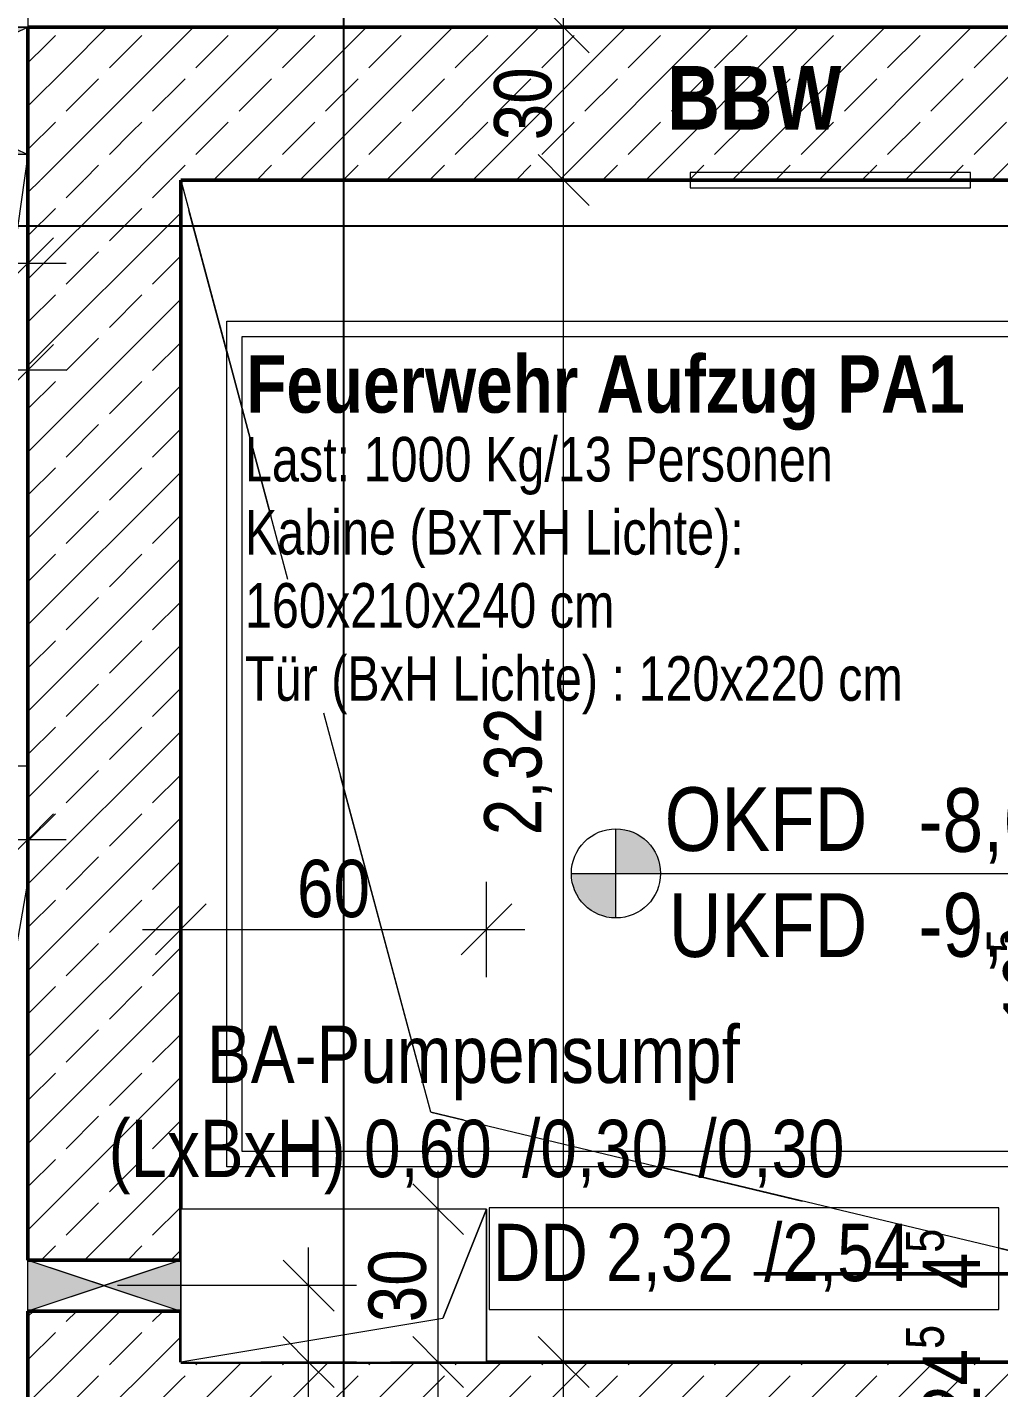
# Model space of a CAD drawing. Header units: centimetres. Extents: x 52.8 to 69.4, y 16.8 to 58.2.
# Drawn here: x 56.93 to 60.74, y 31.4 to 36.74 of the extents above; entities that cross this region are included whole.
import ezdxf
from ezdxf.xclip import XClip

# ---------------------------------------------------------------- set-up
doc = ezdxf.new("R2010")
doc.units = ezdxf.units.CM
doc.header["$MEASUREMENT"] = 0
doc.header["$XCLIPFRAME"] = 0
doc.set_wipeout_variables(frame=1)
for name, pattern in [('Achse', [50, 25, -12.5, 0, -12.5]), ('ML1_Strichlinie Eng Konstruktion', [0.225, 0.075, -0.15]), ('Strichlinie', [0.4, 0.3, -0.1]), ('Strichlinie kurz', [0.15, 0.075, -0.075]), ('Strichlinie_ eng', [0.23, 0.15, -0.08]), ('Strichpunktlinie', [0.670278, 0.352778, -0.176389, 0, -0.141111]), ('Wipeout_Contour', [100, 0, -100])]:
    doc.linetypes.add(name, pattern=pattern)
for name, color, linetype in [('-2._Grundriss 2.UG_7_Achsen 50.gfb', 7, 'Continuous'), ('-2._Grundriss 2.UG_7_Bemaßung 100.gfb', 7, 'Continuous'), ('-2._Grundriss 2.UG_7_Bemaßung 50 Höhen', 7, 'Continuous'), ('-2._Grundriss 2.UG_7_Bemaßung 50.gfb', 7, 'Continuous'), ('-2._Grundriss 2.UG_7_Decken.gfb', 7, 'Continuous'), ('-2._Grundriss 2.UG_7_Fassade.gfb', 7, 'Continuous'), ('-2._Grundriss 2.UG_7_Neubau_Decken.gfb', 7, 'Continuous'), ('-2._Grundriss 2.UG_7_Neubau_Wände massiv.gfb', 7, 'Continuous'), ('-2._Grundriss 2.UG_7_Raumstempel_TF.gfb', 7, 'Continuous'), ('-2._Grundriss 2.UG_7_Schnittlinien_Details.gfb', 7, 'Continuous'), ('-2._Grundriss 2.UG_7_Stahlbau.gfb', 7, 'Continuous'), ('-2._Grundriss 2.UG_7_Text 1_50.gfb', 7, 'Continuous'), ('-2._Grundriss 2.UG_7_Treppen_ Rampen.gfb', 7, 'Continuous')]:
    doc.layers.add(name, color=color, linetype=linetype)
doc.styles.add('ERSTELLTER_STIL_2', font='ARIALNB.TTF')
doc.styles.add('ERSTELLTER_STIL_3', font='')
doc.styles.get('ERSTELLTER_STIL_3').set_extended_font_data('Arial Narrow')
pattern_1 = [(45, (42.56998, 4.75838), (-0.1697056, 0.1697056), []), (45, (42.48513, 4.84323), (-0.1697056, 0.1697056), [0.18, -0.06])]

# ---------------------------------------------------------------- blocks, each defined once
blk = doc.blocks.new('Zeichnung_8_7', base_point=(42.57, 4.7584))
at = {"layer": '-2._Grundriss 2.UG_7_Decken.gfb', "color": 7, "linetype": 'Strichlinie', "lineweight": 13, "ltscale": 10, "flags": 128}
blk.add_lwpolyline([(54.53, 36.7384), (69.07, 36.7384), (69.4002, 36.7384)], dxfattribs=at)
at = {"layer": '-2._Grundriss 2.UG_7_Fassade.gfb', "color": 7, "linetype": 'Continuous', "lineweight": 13, "ltscale": 10}
for p, q in [((56.93, 36.9184), (56.93, 36.7384)), ((56.93, 36.9184), (56.93, 36.7384)), ((56.93, 36.7384), (55.83, 36.7384))]:
    blk.add_line(p, q, dxfattribs=at)
at = {"layer": '-2._Grundriss 2.UG_7_Fassade.gfb', "color": 7, "linetype": 'Continuous', "lineweight": 13, "ltscale": 10, "flags": 128}
blk.add_lwpolyline([(56.93, 36.7384), (63.6097, 36.7384)], dxfattribs=at)
at = {"layer": '-2._Grundriss 2.UG_7_Stahlbau.gfb', "color": 153, "linetype": 'Continuous', "lineweight": 13, "ltscale": 10, "true_color": 0x6a8fe6}
for p, q in [((59.53, 36.1084), (60.08, 36.1084)), ((59.53, 36.1084), (60.08, 36.1084)), ((60.08, 36.1084), (60.63, 36.1084)), ((60.08, 36.1084), (60.63, 36.1084))]:
    blk.add_line(p, q, dxfattribs=at)
at = {"color": 254, "linetype": 'Wipeout_Contour', "lineweight": 0, "ltscale": 275.658623}
blk.add_wipeout([(57.7106, 35.5843), (57.7106, 32.2643), (62.2306, 32.2643), (62.2306, 35.5843)], dxfattribs=at).dxf.layer = '-2._Grundriss 2.UG_7_Treppen_ Rampen.gfb'
at = {"color": 254, "linetype": 'Wipeout_Contour', "lineweight": 0, "ltscale": 270.904542}
blk.add_wipeout([(60.7406, 32.1043), (58.7406, 32.1043), (58.7406, 31.7043), (60.7406, 31.7043)], dxfattribs=at).dxf.layer = '-2._Grundriss 2.UG_7_Treppen_ Rampen.gfb'
at = {"layer": '-2._Grundriss 2.UG_7_Bemaßung 50 Höhen', "linetype": 'Continuous', "lineweight": 0, "true_color": 0x000000}
for points in [[(59.2381, 33.4166), (59.4131, 33.4166), (59.3998, 33.4836), (59.3618, 33.5404), (59.3051, 33.5783), (59.2381, 33.5916)], [(59.2381, 33.4166), (59.0631, 33.4166), (59.0764, 33.3497), (59.1144, 33.2929), (59.1711, 33.2549), (59.2381, 33.2416)]]:
    blk.add_hatch(color=18, dxfattribs=at).paths.add_polyline_path(points)
at = {"layer": '-2._Grundriss 2.UG_7_Bemaßung 50 Höhen', "color": 7, "linetype": 'Continuous', "lineweight": 13, "ltscale": 10}
for p, q in [((59.2381, 33.2416), (59.2381, 33.5916)), ((59.0631, 33.4166), (59.4131, 33.4166)), ((59.2381, 33.4166), (59.3201, 33.4166)), ((59.3201, 33.4166), (61.1813, 33.4166))]:
    blk.add_line(p, q, dxfattribs=at)
blk.add_circle((59.2381, 33.4166), 0.175, dxfattribs=at)
at = {"layer": '-2._Grundriss 2.UG_7_Bemaßung 50.gfb', "color": 7, "linetype": 'Continuous', "lineweight": 13, "ltscale": 10}
for p, q in [((58.73, 33.009), (58.73, 33.384)), ((58.63, 33.0965), (58.83, 33.2965)), ((58.73, 33.1965), (58.88, 33.1965))]:
    blk.add_line(p, q, dxfattribs=at)
at = {"layer": '-2._Grundriss 2.UG_7_Decken.gfb', "color": 7, "linetype": 'Strichlinie', "lineweight": 13, "ltscale": 10, "flags": 128}
blk.add_lwpolyline([(54.53, 24.5184), (58.51, 24.5184), (58.51, 31.4984), (56.93, 31.4984), (56.93, 36.2384), (56.93, 36.7384), (54.53, 36.7384)], dxfattribs=at)
at = {"layer": '-2._Grundriss 2.UG_7_Decken.gfb', "color": 7, "linetype": 'Strichlinie_ eng', "lineweight": 13, "ltscale": 10, "flags": 128}
for points in [[(57.53, 36.1384), (57.53, 32.0984), (58.73, 32.0984), (58.73, 31.4984), (58.51, 31.4984), (58.51, 26.0584), (60.13, 26.0584), (60.13, 26.4584), (62.61, 26.4584), (62.61, 36.1384)], [(57.53, 31.4984), (58.73, 31.4984), (58.73, 32.0984), (57.53, 32.0984)]]:
    blk.add_lwpolyline(points, close=True, dxfattribs=at)
at = {"layer": '-2._Grundriss 2.UG_7_Schnittlinien_Details.gfb', "color": 7, "linetype": 'Strichpunktlinie', "lineweight": 50, "ltscale": 10}
blk.add_line((59.7793, 31.8446), (61.2793, 31.8446), dxfattribs=at)
at = {"layer": '-2._Grundriss 2.UG_7_Treppen_ Rampen.gfb', "color": 251, "linetype": 'Continuous', "lineweight": 18, "ltscale": 10, "true_color": 0x5f5f5f}
for p, q in [((57.7706, 32.3243), (57.7706, 35.5243)), ((57.7706, 35.5243), (62.1706, 35.5243)), ((62.1706, 32.3243), (57.7706, 32.3243))]:
    blk.add_line(p, q, dxfattribs=at)
at = {"layer": '-2._Grundriss 2.UG_7_Treppen_ Rampen.gfb', "color": 7, "linetype": 'Continuous', "lineweight": 13, "ltscale": 10, "flags": 128}
for points in [[(57.7106, 35.5843), (62.2306, 35.5843), (62.2306, 32.2643), (57.7106, 32.2643)], [(60.7406, 32.1043), (58.7406, 32.1043), (58.7406, 31.7043), (60.7406, 31.7043)]]:
    blk.add_lwpolyline(points, close=True, dxfattribs=at)
at = {"layer": '-2._Grundriss 2.UG_7_Bemaßung 100.gfb', "color": 7, "linetype": 'Continuous', "lineweight": 13, "insert": (57.7816, 35.13), "char_height": 0.175, "attachment_point": 1, "line_spacing_factor": 0.983492, "style": 'ERSTELLTER_STIL_3'}
blk.add_mtext('\\A1;{\\W0.95;Last: 1000 Kg/13 Personen\\PKabine (BxTxH Lichte): \\P160x210x240 cm\\PTür (BxH Lichte) : 120x220 cm}', dxfattribs=at)
at = {"layer": '-2._Grundriss 2.UG_7_Bemaßung 50 Höhen', "color": 7, "linetype": 'Continuous', "lineweight": 13, "char_height": 0.25, "style": 'ERSTELLTER_STIL_3'}
for s, insert, attachment_point in [('\\A1;\\pt0,2;OKFD', (60.2248, 33.7546), 3), ('\\A1;\\pt0,2;-8,60{\\H0.66x;\\S^  ;\\S^  ;\\S^  ;\\S^  ;\\S^  ;\\S^  ;\\S^  ;}', (60.4248, 33.7513), 1), ('\\A1;\\pt0,2;UKFD', (60.2248, 33.3384), 3), ('\\A1;\\pt0,2;-9,40{\\H0.66x;\\S^  ;\\S^  ;\\S^  ;\\S^  ;\\S^  ;\\S^  ;\\S^  ;}', (60.4248, 33.3395), 1)]:
    blk.add_mtext(s, dxfattribs=dict(at, insert=insert, attachment_point=attachment_point))
at = {"layer": '-2._Grundriss 2.UG_7_Bemaßung 50.gfb', "color": 7, "linetype": 'Continuous', "lineweight": 13, "insert": (58.9876, 33.5664), "char_height": 0.225, "width": 0.504002, "attachment_point": 7, "rotation": 90, "style": 'ERSTELLTER_STIL_3'}
blk.add_mtext('\\A1;2,32', dxfattribs=at)
at = {"layer": '-2._Grundriss 2.UG_7_Bemaßung 50.gfb', "color": 7, "linetype": 'Continuous', "lineweight": 13, "insert": (57.986, 33.2415), "char_height": 0.225, "width": 0.288002, "attachment_point": 7, "style": 'ERSTELLTER_STIL_3'}
blk.add_mtext('\\A1;60', dxfattribs=at)
at = {"layer": '-2._Grundriss 2.UG_7_Bemaßung 50.gfb', "color": 7, "linetype": 'Continuous', "lineweight": 13, "char_height": 0.225, "attachment_point": 7, "rotation": 90, "style": 'ERSTELLTER_STIL_3'}
for s, insert in [('\\A1;10{\\H0.66x;\\S5^  ;}', (61.0494, 32.8184)), ('\\A1;4{\\H0.66x;\\S5^  ;}', (60.7331, 31.7839))]:
    blk.add_mtext(s, dxfattribs=dict(at, insert=insert))
at = {"layer": '-2._Grundriss 2.UG_7_Decken.gfb', "color": 7, "linetype": 'Continuous', "lineweight": 13, "insert": (59.6215, 31.7502), "char_height": 0.225, "attachment_point": 8, "style": 'ERSTELLTER_STIL_3'}
blk.add_mtext('\\A1;\\pt0;DD 2,32{\\H0.66x;\\S^  ;} /2,54{\\H0.66x;\\S^  ;\\S^  ;}', dxfattribs=at)
at = {"layer": '-2._Grundriss 2.UG_7_Raumstempel_TF.gfb', "color": 7, "linetype": 'Continuous', "lineweight": 13, "insert": (57.7868, 35.1558), "char_height": 0.225, "attachment_point": 7, "style": 'ERSTELLTER_STIL_2'}
blk.add_mtext('\\A1;Feuerwehr Aufzug PA1', dxfattribs=at)
at = {"color": 254, "linetype": 'Wipeout_Contour', "lineweight": 0, "ltscale": 203.799274}
blk.add_wipeout([(57.53, 36.7384), (56.93, 36.7384), (57.53, 36.1384)], dxfattribs=at).dxf.layer = '-2._Grundriss 2.UG_7_Neubau_Wände massiv.gfb'
at = {"color": 254, "linetype": 'Wipeout_Contour', "lineweight": 0, "ltscale": 195.181079}
blk.add_wipeout([(57.53, 31.4984), (56.93, 31.0984), (57.53, 31.0984)], dxfattribs=at).dxf.layer = '-2._Grundriss 2.UG_7_Neubau_Wände massiv.gfb'
at = {"layer": '-2._Grundriss 2.UG_7_Neubau_Wände massiv.gfb', "linetype": 'Continuous', "lineweight": 0, "true_color": 0x000000}
h = blk.add_hatch(dxfattribs=at)
h.set_pattern_fill('BETON__STAHLBETON_0007', color=18, style=0, pattern_type=2)
h.set_pattern_definition(pattern_1)
h.paths.add_polyline_path([(57.53, 36.7384), (56.93, 36.7384), (57.53, 36.1384)])
h = blk.add_hatch(dxfattribs=at)
h.set_pattern_fill('BETON__STAHLBETON_0007', color=18, style=0, pattern_type=2)
h.set_pattern_definition(pattern_1)
h.paths.add_polyline_path([(57.53, 31.4984), (56.93, 31.0984), (57.53, 31.0984)])
at = {"color": 254, "linetype": 'Wipeout_Contour', "lineweight": 0, "ltscale": 203.277364}
blk.add_wipeout([(57.53, 36.1384), (56.93, 36.7384), (56.93, 36.1384)], dxfattribs=at).dxf.layer = '-2._Grundriss 2.UG_7_Neubau_Wände massiv.gfb'
at = {"color": 254, "linetype": 'Wipeout_Contour', "lineweight": 0, "ltscale": 261.498376}
blk.add_wipeout([(56.93, 31.4984), (57.53, 31.4984), (57.53, 31.6984), (56.93, 31.6984)], dxfattribs=at).dxf.layer = '-2._Grundriss 2.UG_7_Neubau_Wände massiv.gfb'
at = {"layer": '-2._Grundriss 2.UG_7_Neubau_Wände massiv.gfb', "linetype": 'Continuous', "lineweight": 0, "true_color": 0x000000}
h = blk.add_hatch(dxfattribs=at)
h.set_pattern_fill('BETON__STAHLBETON_0007', color=18, style=0, pattern_type=2)
h.set_pattern_definition(pattern_1)
h.paths.add_polyline_path([(57.53, 36.1384), (56.93, 36.7384), (56.93, 36.1384)])
h = blk.add_hatch(dxfattribs=at)
h.set_pattern_fill('BETON__STAHLBETON_0007', color=18, style=0, pattern_type=2)
h.set_pattern_definition(pattern_1)
h.paths.add_polyline_path([(56.93, 31.4984), (57.53, 31.4984), (57.53, 31.6984), (56.93, 31.6984)])
at = {"layer": '-2._Grundriss 2.UG_7_Neubau_Wände massiv.gfb', "color": 7, "linetype": 'Continuous', "lineweight": 50, "ltscale": 10, "flags": 128}
blk.add_lwpolyline([(56.93, 36.7384), (57.53, 36.7384)], dxfattribs=at)
at = {"color": 254, "linetype": 'Wipeout_Contour', "lineweight": 0, "ltscale": 266.384803}
blk.add_wipeout([(56.93, 31.8984), (57.53, 31.8984), (57.53, 36.1384), (56.93, 36.1384)], dxfattribs=at).dxf.layer = '-2._Grundriss 2.UG_7_Neubau_Wände massiv.gfb'
at = {"color": 254, "linetype": 'Wipeout_Contour', "lineweight": 0, "ltscale": 196.07598}
blk.add_wipeout([(57.23, 31.7984), (56.93, 31.6984), (57.53, 31.6984)], dxfattribs=at).dxf.layer = '-2._Grundriss 2.UG_7_Neubau_Wände massiv.gfb'
at = {"color": 254, "linetype": 'Wipeout_Contour', "lineweight": 0, "ltscale": 196.203816}
blk.add_wipeout([(56.93, 31.4984), (56.93, 31.0984), (57.53, 31.4984)], dxfattribs=at).dxf.layer = '-2._Grundriss 2.UG_7_Neubau_Wände massiv.gfb'
at = {"layer": '-2._Grundriss 2.UG_7_Neubau_Wände massiv.gfb', "linetype": 'Continuous', "lineweight": 0, "true_color": 0x000000}
h = blk.add_hatch(dxfattribs=at)
h.set_pattern_fill('BETON__STAHLBETON_0007', color=18, style=0, pattern_type=2)
h.set_pattern_definition(pattern_1)
h.paths.add_polyline_path([(56.93, 31.8984), (57.53, 31.8984), (57.53, 36.1384), (56.93, 36.1384)])
h = blk.add_hatch(dxfattribs=at)
h.set_pattern_fill('BETON__STAHLBETON_0007', color=18, style=0, pattern_type=2)
h.set_pattern_definition(pattern_1)
h.paths.add_polyline_path([(56.93, 31.4984), (56.93, 31.0984), (57.53, 31.4984)])
at = {"layer": '-2._Grundriss 2.UG_7_Achsen 50.gfb', "color": 7, "linetype": 'Achse', "lineweight": 25, "ltscale": 10}
blk.add_line((54.53, 35.9584), (69.4002, 35.9584), dxfattribs=at)
at = {"layer": '-2._Grundriss 2.UG_7_Bemaßung 50.gfb', "color": 7, "linetype": 'Continuous', "lineweight": 13, "ltscale": 10}
for p, q in [((56.93, 35.6245), (56.93, 35.9995)), ((56.83, 35.712), (57.03, 35.912)), ((56.02, 35.812), (56.93, 35.812)), ((56.93, 35.812), (57.08, 35.812)), ((56.93, 35.2053), (56.93, 35.5803)), ((56.83, 35.2928), (57.03, 35.4928)), ((55.83, 35.3928), (56.93, 35.3928)), ((56.93, 35.3928), (57.08, 35.3928)), ((56.93, 33.3625), (56.93, 33.7375)), ((56.83, 33.45), (57.03, 33.65)), ((56.33, 33.55), (56.93, 33.55)), ((56.93, 33.55), (57.08, 33.55)), ((57.53, 33.009), (57.53, 33.384)), ((57.63, 33.2965), (57.43, 33.0965)), ((57.38, 33.1965), (57.53, 33.1965)), ((57.53, 33.1965), (58.73, 33.1965))]:
    blk.add_line(p, q, dxfattribs=at)
at = {"layer": '-2._Grundriss 2.UG_7_Neubau_Decken.gfb', "color": 7, "linetype": 'ML1_Strichlinie Eng Konstruktion', "lineweight": 13, "ltscale": 10}
blk.add_line((56.93, 33.3884), (56.7658, 32.4525), dxfattribs=at)
at = {"layer": '-2._Grundriss 2.UG_7_Neubau_Decken.gfb', "color": 7, "linetype": 'ML1_Strichlinie Eng Konstruktion', "lineweight": 13, "ltscale": 10, "flags": 128}
blk.add_lwpolyline([(56.93, 32.2884), (56.93, 33.3884), (56.33, 33.3884), (56.33, 32.2884)], close=True, dxfattribs=at)
at = {"layer": '-2._Grundriss 2.UG_7_Neubau_Wände massiv.gfb', "color": 7, "linetype": 'Continuous', "lineweight": 50, "ltscale": 10}
blk.add_line((57.53, 31.6984), (56.93, 31.6984), dxfattribs=at)
at = {"layer": '-2._Grundriss 2.UG_7_Neubau_Wände massiv.gfb', "color": 7, "linetype": 'Continuous', "lineweight": 50, "ltscale": 10, "flags": 128}
for points in [[(56.93, 31.6984), (56.93, 31.0984)], [(57.53, 31.4984), (57.53, 31.6984)]]:
    blk.add_lwpolyline(points, dxfattribs=at)
at = {"layer": '-2._Grundriss 2.UG_7_Decken.gfb', "color": 7, "linetype": 'Continuous', "lineweight": 13, "insert": (58.6787, 32.1564), "char_height": 0.225, "attachment_point": 8, "line_spacing_factor": 0.986405, "style": 'ERSTELLTER_STIL_3'}
blk.add_mtext('\\A1;\\pt0;BA-Pumpensumpf\\P (LxBxH) 0,60{\\H0.66x;\\S^  ;} /0,30{\\H0.66x;\\S^  ;} /0,30{\\H0.66x;\\S^  ;}', dxfattribs=at)
at = {"color": 254, "linetype": 'Wipeout_Contour', "lineweight": 0, "ltscale": 196.755966}
blk.add_wipeout([(57.23, 31.7984), (57.53, 31.8984), (56.93, 31.8984)], dxfattribs=at).dxf.layer = '-2._Grundriss 2.UG_7_Neubau_Wände massiv.gfb'
at = {"color": 254, "linetype": 'Wipeout_Contour', "lineweight": 0, "ltscale": 270.954694}
blk.add_wipeout([(57.53, 31.0984), (62.61, 31.0984), (62.61, 31.4984), (57.53, 31.4984)], dxfattribs=at).dxf.layer = '-2._Grundriss 2.UG_7_Neubau_Wände massiv.gfb'
at = {"layer": '-2._Grundriss 2.UG_7_Neubau_Wände massiv.gfb', "linetype": 'Continuous', "lineweight": 13}
for points in [[(57.23, 31.7984), (56.93, 31.8984), (56.93, 31.6984)], [(57.23, 31.7984), (57.53, 31.6984), (57.53, 31.8984)]]:
    blk.add_hatch(color=8, dxfattribs=at).paths.add_polyline_path(points)
at = {"layer": '-2._Grundriss 2.UG_7_Neubau_Wände massiv.gfb', "linetype": 'Continuous', "lineweight": 0, "true_color": 0x000000}
h = blk.add_hatch(dxfattribs=at)
h.set_pattern_fill('BETON__STAHLBETON_0007', color=18, style=0, pattern_type=2)
h.set_pattern_definition(pattern_1)
h.paths.add_polyline_path([(57.53, 31.0984), (62.61, 31.0984), (62.61, 31.4984), (57.53, 31.4984)])
at = {"layer": '-2._Grundriss 2.UG_7_Bemaßung 50.gfb', "color": 7, "linetype": 'Continuous', "lineweight": 13, "ltscale": 10}
for p, q in [((58.9326, 31.5984), (59.1326, 31.3984)), ((59.2201, 31.4984), (58.8451, 31.4984)), ((59.0326, 31.0984), (59.0326, 31.4984))]:
    blk.add_line(p, q, dxfattribs=at)
at = {"layer": '-2._Grundriss 2.UG_7_Neubau_Wände massiv.gfb', "color": 7, "linetype": 'Continuous', "lineweight": 13, "ltscale": 10}
for p, q in [((57.53, 31.8984), (56.93, 31.6984)), ((56.93, 31.8984), (57.53, 31.6984)), ((56.93, 31.6984), (56.93, 31.8984)), ((57.53, 31.6984), (57.53, 31.8984))]:
    blk.add_line(p, q, dxfattribs=at)
at = {"layer": '-2._Grundriss 2.UG_7_Neubau_Wände massiv.gfb', "color": 7, "linetype": 'Continuous', "lineweight": 50, "ltscale": 10}
blk.add_line((57.53, 31.8984), (56.93, 31.8984), dxfattribs=at)
at = {"layer": '-2._Grundriss 2.UG_7_Neubau_Wände massiv.gfb', "color": 7, "linetype": 'Continuous', "lineweight": 50, "ltscale": 10, "flags": 128}
for points in [[(56.93, 36.2384), (56.93, 31.8984)], [(57.53, 31.8984), (57.53, 36.1384)], [(62.61, 31.4984), (57.53, 31.4984)]]:
    blk.add_lwpolyline(points, dxfattribs=at)
at = {"layer": '-2._Grundriss 2.UG_7_Bemaßung 50.gfb', "color": 7, "linetype": 'Continuous', "lineweight": 13, "insert": (60.7331, 31.2629), "char_height": 0.225, "attachment_point": 7, "rotation": 90, "style": 'ERSTELLTER_STIL_3'}
blk.add_mtext('\\A1;24{\\H0.66x;\\S5^  ;}', dxfattribs=at)
at = {"color": 254, "linetype": 'Wipeout_Contour', "lineweight": 0, "ltscale": 265.230918}
blk.add_wipeout([(58.5586, 31.6698), (58.73, 32.0984), (57.53, 32.0984), (57.53, 31.4984)], dxfattribs=at).dxf.layer = '-2._Grundriss 2.UG_7_Neubau_Decken.gfb'
at = {"color": 254, "linetype": 'Wipeout_Contour', "lineweight": 0, "ltscale": 201.977}
blk.add_wipeout([(56.38, 36.4884), (56.93, 36.2384), (56.93, 36.7384)], dxfattribs=at).dxf.layer = '-2._Grundriss 2.UG_7_Neubau_Wände massiv.gfb'
at = {"color": 254, "linetype": 'Wipeout_Contour', "lineweight": 0, "ltscale": 565.688542}
blk.add_wipeout([(57.53, 36.7384), (57.53, 36.1384), (61.17, 36.1384), (61.17, 36.3184), (62.41, 36.3184), (62.41, 36.1384), (62.61, 36.1384), (62.61, 36.7384)], dxfattribs=at).dxf.layer = '-2._Grundriss 2.UG_7_Neubau_Wände massiv.gfb'
at = {"layer": '-2._Grundriss 2.UG_7_Neubau_Wände massiv.gfb', "linetype": 'Continuous', "lineweight": 13}
for points in [[(56.38, 36.4884), (56.93, 36.7384), (55.83, 36.7384)], [(56.38, 36.4884), (55.83, 36.2384), (56.93, 36.2384)]]:
    blk.add_hatch(color=8, dxfattribs=at).paths.add_polyline_path(points)
at = {"layer": '-2._Grundriss 2.UG_7_Neubau_Wände massiv.gfb', "linetype": 'Continuous', "lineweight": 0, "true_color": 0x000000}
h = blk.add_hatch(dxfattribs=at)
h.set_pattern_fill('BETON__STAHLBETON_0007', color=18, style=0, pattern_type=2)
h.set_pattern_definition(pattern_1)
h.paths.add_polyline_path([(57.53, 36.7384), (57.53, 36.1384), (61.17, 36.1384), (61.17, 36.3184), (62.41, 36.3184), (62.41, 36.1384), (62.61, 36.1384), (62.61, 36.7384)])
at = {"layer": '-2._Grundriss 2.UG_7_Bemaßung 50.gfb', "color": 7, "linetype": 'Continuous', "lineweight": 13, "ltscale": 10}
for p, q in [((59.0326, 36.7384), (59.0326, 36.8884)), ((59.1326, 36.6384), (58.9326, 36.8384)), ((59.2201, 36.7384), (58.8451, 36.7384)), ((59.0326, 36.1384), (59.0326, 36.7384)), ((58.9326, 36.2384), (59.1326, 36.0384)), ((59.2201, 36.1384), (58.8451, 36.1384)), ((59.0326, 31.4984), (59.0326, 36.1384))]:
    blk.add_line(p, q, dxfattribs=at)
at = {"layer": '-2._Grundriss 2.UG_7_Neubau_Decken.gfb', "color": 7, "linetype": 'Strichlinie kurz', "lineweight": 13, "ltscale": 10}
blk.add_line((56.93, 36.2384), (56.6314, 34.1369), dxfattribs=at)
at = {"layer": '-2._Grundriss 2.UG_7_Neubau_Decken.gfb', "color": 7, "linetype": 'Strichlinie kurz', "lineweight": 13, "ltscale": 10, "flags": 128}
blk.add_lwpolyline([(56.93, 33.8384), (56.93, 36.2384), (56.02, 36.2384), (56.02, 33.8384)], close=True, dxfattribs=at)
at = {"layer": '-2._Grundriss 2.UG_7_Neubau_Decken.gfb', "color": 7, "linetype": 'Continuous', "lineweight": 13, "ltscale": 10, "flags": 128}
blk.add_lwpolyline([(58.5586, 31.6698), (58.73, 32.0984), (57.53, 32.0984), (57.53, 31.4984)], close=True, dxfattribs=at)
at = {"layer": '-2._Grundriss 2.UG_7_Neubau_Wände massiv.gfb', "color": 7, "linetype": 'Continuous', "lineweight": 13, "ltscale": 10}
for p, q in [((55.83, 36.7384), (56.93, 36.2384)), ((55.83, 36.2384), (56.93, 36.7384)), ((56.93, 36.7384), (55.83, 36.7384)), ((56.93, 36.2384), (55.83, 36.2384))]:
    blk.add_line(p, q, dxfattribs=at)
at = {"layer": '-2._Grundriss 2.UG_7_Neubau_Wände massiv.gfb', "color": 7, "linetype": 'Continuous', "lineweight": 50, "ltscale": 10}
blk.add_line((56.93, 36.7384), (56.93, 36.2384), dxfattribs=at)
at = {"layer": '-2._Grundriss 2.UG_7_Neubau_Wände massiv.gfb', "color": 7, "linetype": 'Continuous', "lineweight": 50, "ltscale": 10, "flags": 128}
for points in [[(62.61, 36.7384), (57.53, 36.7384)], [(57.53, 36.1384), (61.17, 36.1384)]]:
    blk.add_lwpolyline(points, dxfattribs=at)
at = {"layer": '-2._Grundriss 2.UG_7_Stahlbau.gfb', "color": 153, "linetype": 'Continuous', "lineweight": 13, "ltscale": 10, "true_color": 0x6a8fe6}
for p, q in [((60.08, 36.1684), (59.53, 36.1684)), ((59.53, 36.1684), (59.53, 36.1384)), ((60.08, 36.1684), (59.53, 36.1684)), ((59.53, 36.1684), (59.53, 36.1384)), ((60.63, 36.1684), (60.08, 36.1684)), ((60.63, 36.1684), (60.08, 36.1684)), ((60.63, 36.1384), (60.63, 36.1684)), ((60.63, 36.1384), (60.63, 36.1684)), ((59.53, 36.1384), (59.53, 36.1084)), ((59.53, 36.1384), (59.53, 36.1084)), ((60.63, 36.1084), (60.63, 36.1384)), ((60.63, 36.1084), (60.63, 36.1384))]:
    blk.add_line(p, q, dxfattribs=at)
at = {"layer": '-2._Grundriss 2.UG_7_Bemaßung 50.gfb', "color": 7, "linetype": 'Continuous', "lineweight": 13, "insert": (58.9876, 36.2944), "char_height": 0.225, "width": 0.288002, "attachment_point": 7, "rotation": 90, "style": 'ERSTELLTER_STIL_3'}
blk.add_mtext('\\A1;30', dxfattribs=at)
at = {"layer": '-2._Grundriss 2.UG_7_Text 1_50.gfb', "color": 7, "linetype": 'Continuous', "lineweight": 13, "insert": (59.4395, 36.5861), "char_height": 0.25, "attachment_point": 1, "style": 'ERSTELLTER_STIL_2'}
blk.add_mtext('\\A1;BBW', dxfattribs=at)
at = {"color": 254, "linetype": 'Wipeout_Contour', "lineweight": 0, "ltscale": 264.645011}
blk.add_wipeout([(57.53, 31.4984), (58.73, 31.4984), (58.73, 32.0984), (58.5586, 31.6698)], dxfattribs=at).dxf.layer = '-2._Grundriss 2.UG_7_Neubau_Decken.gfb'
at = {"layer": '-2._Grundriss 2.UG_7_Achsen 50.gfb', "color": 7, "linetype": 'Achse', "lineweight": 25, "ltscale": 10}
blk.add_line((58.17, 16.7942), (58.17, 38.3115), dxfattribs=at)
blk.add_line((58.17, 16.7942), (58.17, 38.3115), dxfattribs=at)
at = {"layer": '-2._Grundriss 2.UG_7_Bemaßung 50.gfb', "color": 7, "linetype": 'Continuous', "lineweight": 13, "ltscale": 10}
for p, q in [((58.5401, 32.0984), (58.5401, 32.2484)), ((58.6401, 31.9984), (58.4401, 32.1984)), ((58.7276, 32.0984), (58.3526, 32.0984)), ((58.5401, 31.4984), (58.5401, 32.0984)), ((58.0315, 31.7984), (58.0315, 31.9484)), ((58.1315, 31.6984), (57.9315, 31.8984)), ((58.219, 31.7984), (57.844, 31.7984)), ((58.0315, 31.4984), (58.0315, 31.7984)), ((57.9315, 31.5984), (58.1315, 31.3984)), ((58.4401, 31.5984), (58.6401, 31.3984)), ((58.219, 31.4984), (57.844, 31.4984)), ((58.0315, 31.3484), (58.0315, 31.4984)), ((58.7276, 31.4984), (58.3526, 31.4984)), ((58.5401, 31.3484), (58.5401, 31.4984))]:
    blk.add_line(p, q, dxfattribs=at)
at = {"layer": '-2._Grundriss 2.UG_7_Bemaßung 50.gfb', "color": 7, "linetype": 'Strichlinie kurz', "lineweight": 13, "ltscale": 10}
blk.add_line((58.0315, 31.7984), (56.724, 31.7984), dxfattribs=at)
at = {"layer": '-2._Grundriss 2.UG_7_Decken.gfb', "color": 7, "linetype": 'Strichlinie_ eng', "lineweight": 13, "ltscale": 10, "flags": 128}
for points in [[(58.5108, 32.4792), (62.61, 31.4984), (62.61, 36.1384), (57.53, 36.1384)], [(57.53, 36.1384), (57.53, 31.4984), (62.61, 31.4984), (58.5108, 32.4792)]]:
    blk.add_lwpolyline(points, close=True, dxfattribs=at)
at = {"layer": '-2._Grundriss 2.UG_7_Neubau_Decken.gfb', "color": 7, "linetype": 'Continuous', "lineweight": 13, "ltscale": 10, "flags": 128}
blk.add_lwpolyline([(57.53, 31.4984), (58.73, 31.4984), (58.73, 32.0984), (58.5586, 31.6698)], close=True, dxfattribs=at)
at = {"layer": '-2._Grundriss 2.UG_7_Bemaßung 50.gfb', "color": 7, "linetype": 'Continuous', "lineweight": 13, "insert": (58.4951, 31.6544), "char_height": 0.225, "width": 0.288002, "attachment_point": 7, "rotation": 90, "style": 'ERSTELLTER_STIL_3'}
blk.add_mtext('\\A1;30', dxfattribs=at)

msp = doc.modelspace()

# ---------------------------------------------------------------- block references
at = {"color": 7, "linetype": 'Continuous', "lineweight": 13, "ltscale": 10}
ref = msp.add_blockref('Zeichnung_8_7', (42.57, 4.7584), dxfattribs=at)
XClip(ref).set_block_clipping_path([(54.5300182444, 16.794228408), (69.4001759032, 38.3115296116)])

doc.saveas('drawing.dxf')
